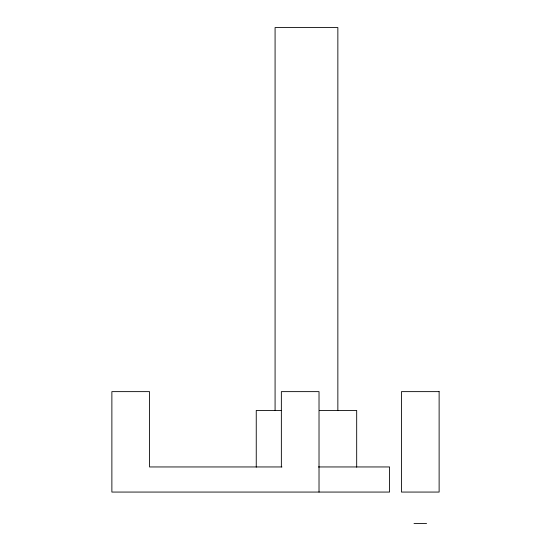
<?xml version="1.0" encoding="UTF-8"?>
<svg xmlns="http://www.w3.org/2000/svg" width="551" height="551" viewBox="0 0 551 551"><rect width="100%" height="100%" fill="white"/><g stroke="black" fill="none" stroke-linecap="round" stroke-linejoin="round"><path stroke-width="0.83" d="M281.361 410.461L256.249 410.461L256.249 467.152M319.463 410.461L356.683 410.461L356.683 467.152M281.96 466.952L149.535 466.952L149.535 391.63L111.874 391.63L111.874 492.064L389.55 492.064L389.55 466.952L318.368 466.952M414.015 523.45L426.57 523.45M337.853 410.343L337.853 27.55L275.08 27.55L275.08 410.343M319.022 492.064L319.022 391.63L281.361 391.63L281.361 466.952M439.126 391.63L401.465 391.63L401.465 492.064L439.126 492.064L439.126 391.63"/></g></svg>
